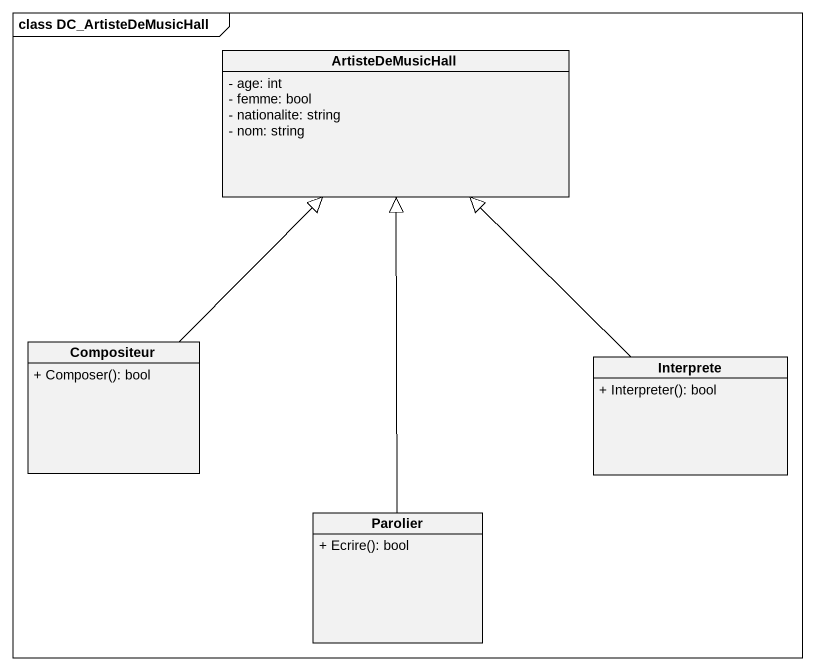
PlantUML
@startuml
mainframe class DC_ArtisteDeMusicHall
hide circle
hide empty members
skinparam classAttributeIconSize 0
class ArtisteDeMusicHall {
  - age: int
  - femme: bool
  - nationalite: string
  - nom: string
}
class Compositeur {
  + Composer(): bool
}
class Interprete {
  + Interpreter(): bool
}
class Parolier {
  + Ecrire(): bool
}
Compositeur -up-|> ArtisteDeMusicHall
Interprete -up-|> ArtisteDeMusicHall
Parolier -up-|> ArtisteDeMusicHall
@enduml
